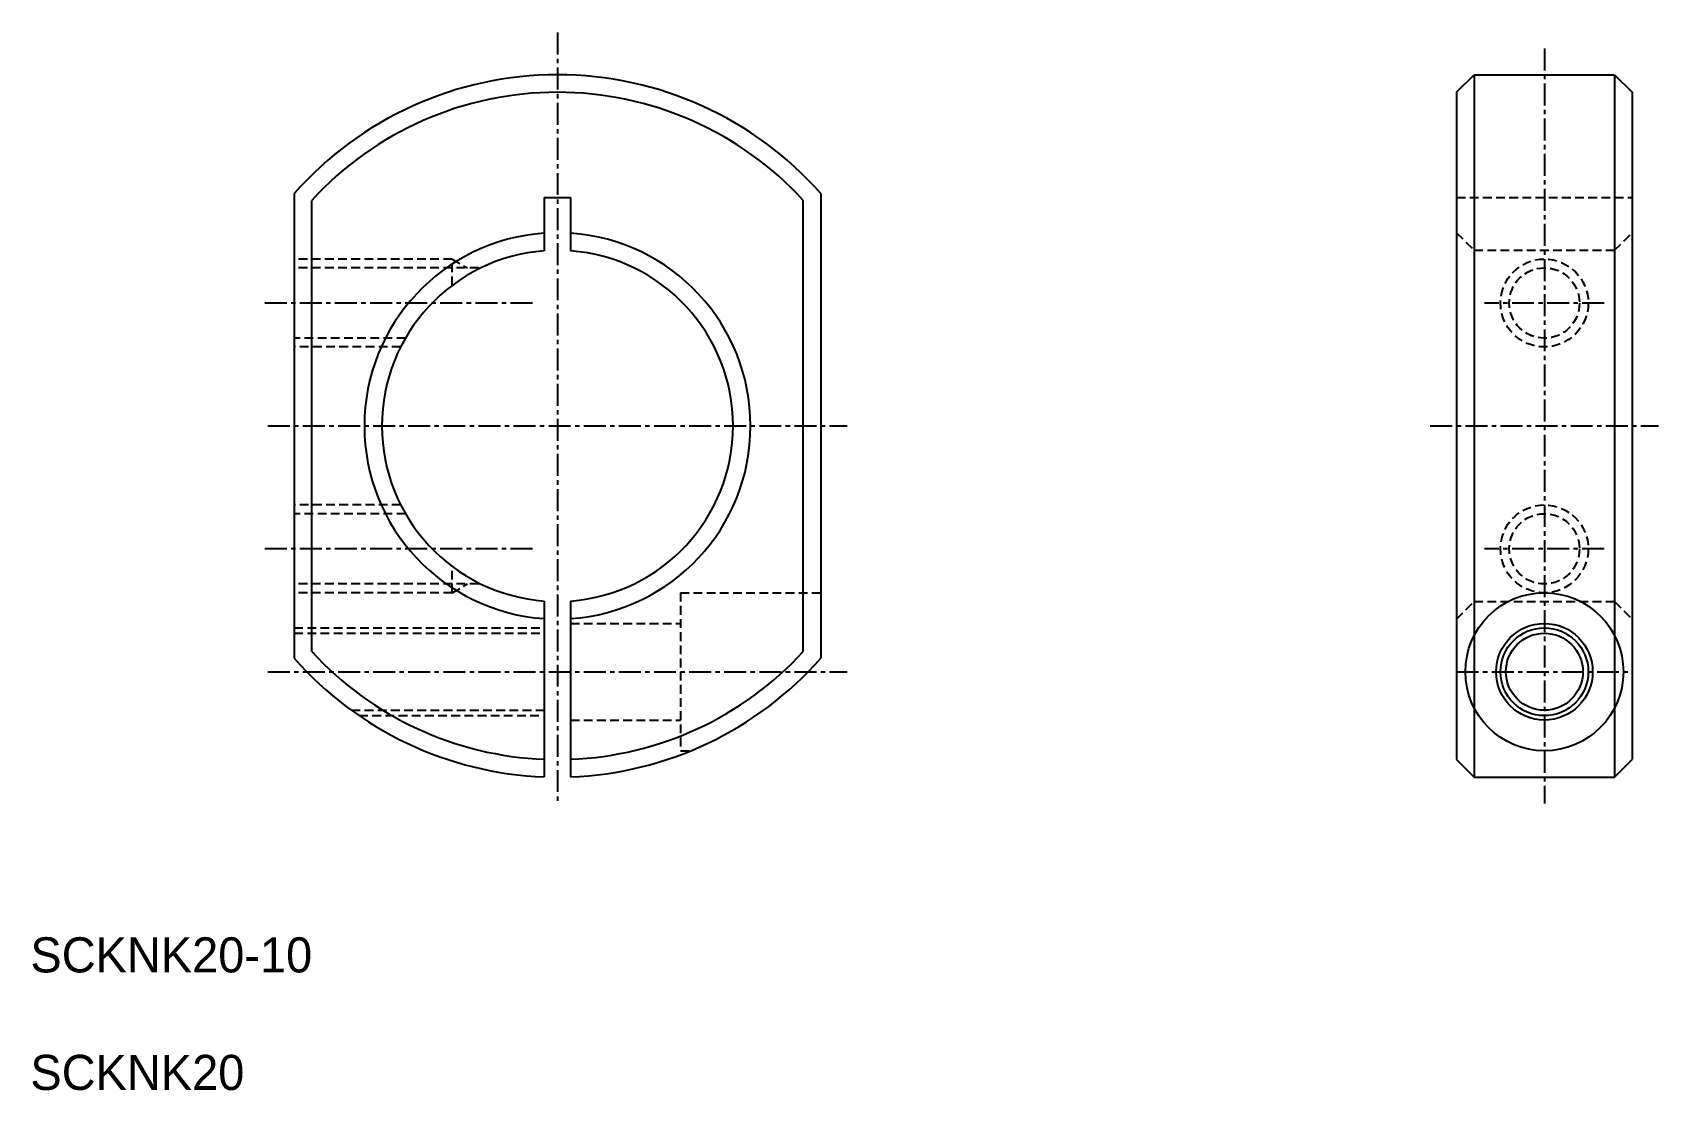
# Model space of a CAD drawing. Extents: x 58.1 to 150.7, y 77.6 to 137.8.
import ezdxf

# ---------------------------------------------------------------- set-up
doc = ezdxf.new("R2010")
doc.units = 0
doc.linetypes.add('CENTER', pattern=[2, 1.25, -0.25, 0.25, -0.25])
doc.linetypes.add('DASHED', pattern=[0.75, 0.5, -0.25])
doc.layers.get('0').update_dxf_attribs({"linetype": 'CONTINUOUS'})
doc.layers.add('CENTER', color=1, linetype='CENTER')

msp = doc.modelspace()

# ---------------------------------------------------------------- linework, layer by layer
at = {"color": 7, "linetype": 'CONTINUOUS'}
for p, q in [((139.189, 134.407), (140.189, 135.407)), ((140.189, 135.407), (148.189, 135.407)), ((140.189, 135.407), (140.189, 95.407)), ((148.189, 135.407), (148.189, 95.407)), ((148.189, 135.407), (149.189, 134.407)), ((139.189, 134.407), (139.189, 96.407)), ((149.189, 134.407), (149.189, 96.407)), ((72.964, 128.636), (72.964, 102.178)), ((73.964, 102.562), (73.964, 128.252)), ((87.214, 128.407), (88.714, 128.407)), ((87.214, 128.407), (87.214, 125.379)), ((88.714, 128.407), (88.714, 125.379)), ((101.964, 102.562), (101.964, 128.252)), ((102.964, 128.636), (102.964, 102.178)), ((87.214, 105.435), (87.214, 95.421)), ((88.714, 105.435), (88.714, 95.421)), ((139.189, 96.407), (140.189, 95.407)), ((148.189, 95.407), (149.189, 96.407)), ((140.189, 95.407), (148.189, 95.407))]:
    msp.add_line(p, q, dxfattribs=at)
at = {"color": 3, "linetype": 'DASHED'}
for p, q in [((139.189, 128.407), (149.189, 128.407)), ((139.189, 126.407), (140.189, 125.407)), ((148.189, 125.407), (149.189, 126.407)), ((140.189, 125.407), (148.189, 125.407)), ((140.189, 125.407), (140.189, 105.407)), ((148.189, 125.407), (148.189, 105.407)), ((81.964, 124.907), (72.964, 124.907)), ((81.964, 124.407), (72.964, 124.407)), ((81.964, 124.907), (82.83, 124.407)), ((81.964, 123.407), (81.964, 124.907)), ((81.964, 123.407), (81.964, 124.907)), ((83.464, 124.407), (81.964, 124.407)), ((83.464, 124.407), (83.495, 124.353)), ((83.464, 124.337), (83.464, 124.407)), ((79.304, 120.407), (72.964, 120.407)), ((79.034, 119.907), (72.964, 119.907)), ((79.034, 110.907), (72.964, 110.907)), ((79.304, 110.407), (72.964, 110.407)), ((81.964, 105.907), (81.964, 107.407)), ((81.964, 105.907), (81.964, 107.407)), ((81.964, 106.407), (72.964, 106.407)), ((81.964, 105.907), (72.964, 105.907)), ((81.964, 105.907), (82.83, 106.407)), ((83.464, 106.407), (81.964, 106.407)), ((83.464, 106.407), (83.464, 106.477)), ((83.464, 106.407), (83.495, 106.461)), ((94.964, 105.907), (102.964, 105.907)), ((94.964, 105.907), (94.964, 96.907)), ((139.189, 104.407), (140.189, 105.407)), ((140.189, 105.407), (148.189, 105.407)), ((148.189, 105.407), (149.189, 104.407)), ((72.964, 103.907), (87.214, 103.907)), ((88.714, 104.157), (94.964, 104.157)), ((72.964, 103.6), (87.214, 103.6)), ((76.226, 99.213), (87.214, 99.213)), ((76.661, 98.907), (87.214, 98.907)), ((88.714, 98.657), (94.964, 98.657)), ((94.964, 96.907), (95.563, 96.907))]:
    msp.add_line(p, q, dxfattribs=at)
msp.add_line((77.884, 110.907), (77.884, 110.907))
for centre, radius in [((144.189, 122.407), 2.5), ((144.189, 122.407), 2), ((144.189, 108.407), 2.5), ((144.189, 108.407), 2)]:
    msp.add_circle(centre, radius, dxfattribs=at)
at = {"color": 7, "linetype": 'CONTINUOUS'}
for radius in [4.5, 2.75, 2.193]:
    msp.add_circle((144.189, 101.407), radius, dxfattribs=at)
at = {"color": 3, "linetype": 'CONTINUOUS'}
msp.add_circle((144.189, 101.407), 2.5, dxfattribs=at)
for radius, start, end in [(20, 41.40962, 138.59038), (19, 42.5369, 137.4631)]:
    msp.add_arc((87.964, 115.407), radius, start, end)
at = {"color": 7, "linetype": 'CONTINUOUS'}
for radius, start, end in [(11, 93.90956, 266.09044), (11, 273.90956, 86.09044), (10, 94.30122, 265.69878), (10, 274.30122, 85.69878), (20, 221.40962, 267.8509), (19, 222.5369, 267.73774), (19, 272.26226, 317.4631), (20, 272.1491, 318.59038)]:
    msp.add_arc((87.964, 115.407), radius, start, end, dxfattribs=at)
at = {"layer": 'CENTER', "color": 1, "linetype": 'CENTER'}
for p, q in [((87.964, 137.81), (87.964, 93.921)), ((144.189, 136.907), (144.189, 93.907)), ((86.538, 122.407), (71.067, 122.407)), ((147.596, 122.407), (140.782, 122.407)), ((71.464, 115.407), (104.464, 115.407)), ((137.689, 115.407), (150.689, 115.407)), ((86.538, 108.407), (71.067, 108.407)), ((147.596, 108.407), (140.782, 108.407)), ((71.464, 101.407), (104.464, 101.407)), ((139.189, 101.407), (149.189, 101.407))]:
    msp.add_line(p, q, dxfattribs=at)

# ---------------------------------------------------------------- texts
for s, p in [('SCKNK20-10', (57.935, 84.284)), ('SCKNK20', (57.935, 77.591))]:
    msp.add_text(s, height=2).set_placement(p)

doc.saveas('drawing.dxf')
